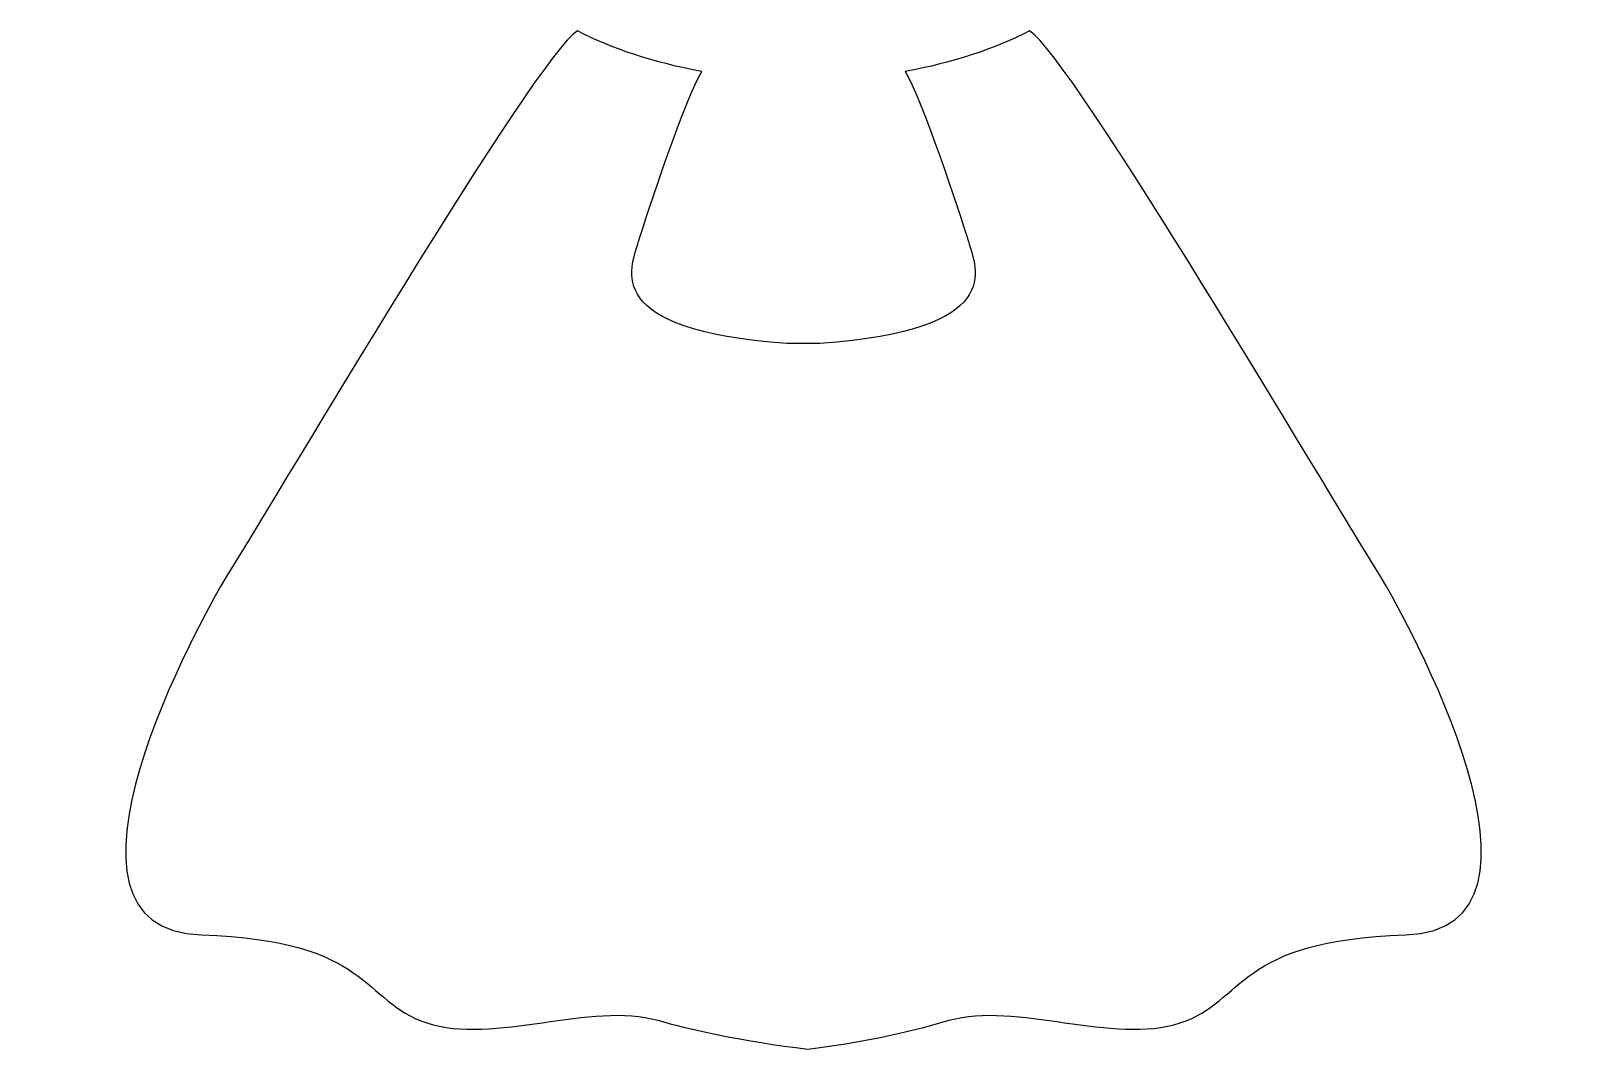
# Model space of a CAD drawing. Header units: centimetres. Extents: x -10.4 to 9.6, y -4.9 to 8.3.
import ezdxf

# ---------------------------------------------------------------- set-up
doc = ezdxf.new("R2010")
doc.units = ezdxf.units.CM
doc.header["$MEASUREMENT"] = 0
doc.layers.add('Camada 1', color=7, linetype='Continuous')

msp = doc.modelspace()

# ---------------------------------------------------------------- linework, layer by layer
at = {"layer": 'Camada 1'}
msp.add_open_spline([(-0.17304, 4.23034), (2.23186, 4.39695), (1.85057, 5.1889), (1.74408, 5.54392), (1.74408, 5.54392), (1.63139, 5.9195), (1.14054, 7.39002), (0.92842, 7.74036), (0.92842, 7.74036), (1.5408, 7.85151), (2.08843, 8.03185), (2.53492, 8.26291), (2.53492, 8.26291), (3.05768, 7.95808), (6.46586, 2.17122), (6.96288, 1.39017), (6.96288, 1.39017), (7.4599, 0.60912), (9.59003, -3.33161), (7.38891, -3.40262), (7.38891, -3.40262), (5.18781, -3.47363), (5.32982, -4.25468), (4.47775, -4.53869), (4.47775, -4.53869), (3.62571, -4.82267), (2.34762, -4.25791), (1.49558, -4.5048), (1.49558, -4.5048), (0.94662, -4.66389), (0.33607, -4.79788), (-0.32991, -4.87609), (-0.32991, -4.87609), (-0.32991, -4.87609), (-0.32991, -4.87609), (-0.32991, -4.87609), (-0.32991, -4.87609), (-1.16277, -4.7783), (-1.87661, -4.61751), (-2.26555, -4.5048), (-2.26555, -4.5048), (-3.11759, -4.25792), (-4.39568, -4.8227), (-5.24772, -4.53869), (-5.24772, -4.53869), (-6.09978, -4.25469), (-5.95778, -3.47361), (-8.1589, -3.40262), (-8.1589, -3.40262), (-10.36002, -3.33161), (-8.22991, 0.60912), (-7.73287, 1.39017), (-7.73287, 1.39017), (-7.23585, 2.17122), (-3.82765, 7.95805), (-3.30491, 8.26291), (-3.30491, 8.26291), (-2.85843, 8.03188), (-2.31079, 7.85151), (-1.69841, 7.74036), (-1.69841, 7.74036), (-1.91055, 7.39003), (-2.40138, 5.9195), (-2.51407, 5.54392), (-2.51407, 5.54392), (-2.62056, 5.1889), (-3.00186, 4.39695), (-0.59695, 4.23034), (-0.59695, 4.23034), (-0.59695, 4.23034), (-0.17304, 4.23034), (-0.17304, 4.23034)], degree=3, knots=[0, 0, 0, 0, 0.05263158, 0.05263158, 0.05263158, 0.05263158, 0.10526316, 0.10526316, 0.10526316, 0.10526316, 0.15789474, 0.15789474, 0.15789474, 0.15789474, 0.21052632, 0.21052632, 0.21052632, 0.21052632, 0.26315789, 0.26315789, 0.26315789, 0.26315789, 0.31578947, 0.31578947, 0.31578947, 0.31578947, 0.36842105, 0.36842105, 0.36842105, 0.36842105, 0.42105263, 0.42105263, 0.42105263, 0.42105263, 0.47368421, 0.47368421, 0.47368421, 0.47368421, 0.52631579, 0.52631579, 0.52631579, 0.52631579, 0.57894737, 0.57894737, 0.57894737, 0.57894737, 0.63157895, 0.63157895, 0.63157895, 0.63157895, 0.68421053, 0.68421053, 0.68421053, 0.68421053, 0.73684211, 0.73684211, 0.73684211, 0.73684211, 0.78947368, 0.78947368, 0.78947368, 0.78947368, 0.84210526, 0.84210526, 0.84210526, 0.84210526, 0.89473684, 0.89473684, 0.89473684, 0.89473684, 1, 1, 1, 1], dxfattribs=at)

doc.saveas('drawing.dxf')
